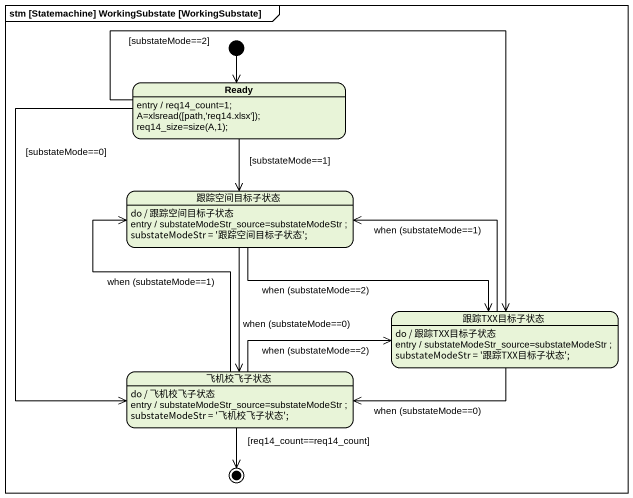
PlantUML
@startuml
mainframe stm [Statemachine] WorkingSubstate [WorkingSubstate]
hide empty description
state Ready
Ready : entry / req14_count=1; A=xlsread([path,'req14.xlsx']); req14_size=size(A,1);
state 跟踪空间目标子状态
跟踪空间目标子状态 : do / 跟踪空间目标子状态
跟踪空间目标子状态 : entry / substateModeStr_source=substateModeStr ; substateModeStr = '跟踪空间目标子状态';
state 跟踪TXX目标子状态
跟踪TXX目标子状态 : do / 跟踪TXX目标子状态
跟踪TXX目标子状态 : entry / substateModeStr_source=substateModeStr ; substateModeStr = '跟踪TXX目标子状态';
state 飞机校飞子状态
飞机校飞子状态 : do / 飞机校飞子状态
飞机校飞子状态 : entry / substateModeStr_source=substateModeStr ; substateModeStr = '飞机校飞子状态';
[*] --> Ready
Ready --> 跟踪空间目标子状态 : [substateMode==1]
Ready --> 跟踪TXX目标子状态 : [substateMode==2]
Ready --> 飞机校飞子状态 : [substateMode==0]
跟踪空间目标子状态 -right-> 跟踪TXX目标子状态 : when (substateMode==2)
跟踪空间目标子状态 --> 飞机校飞子状态 : when (substateMode==0)
跟踪TXX目标子状态 -left-> 跟踪空间目标子状态 : when (substateMode==1)
跟踪TXX目标子状态 -left-> 飞机校飞子状态 : when (substateMode==0)
飞机校飞子状态 -up-> 跟踪空间目标子状态 : when (substateMode==1)
飞机校飞子状态 -right-> 跟踪TXX目标子状态 : when (substateMode==2)
飞机校飞子状态 --> [*] : [req14_count==req14_count]
@enduml
